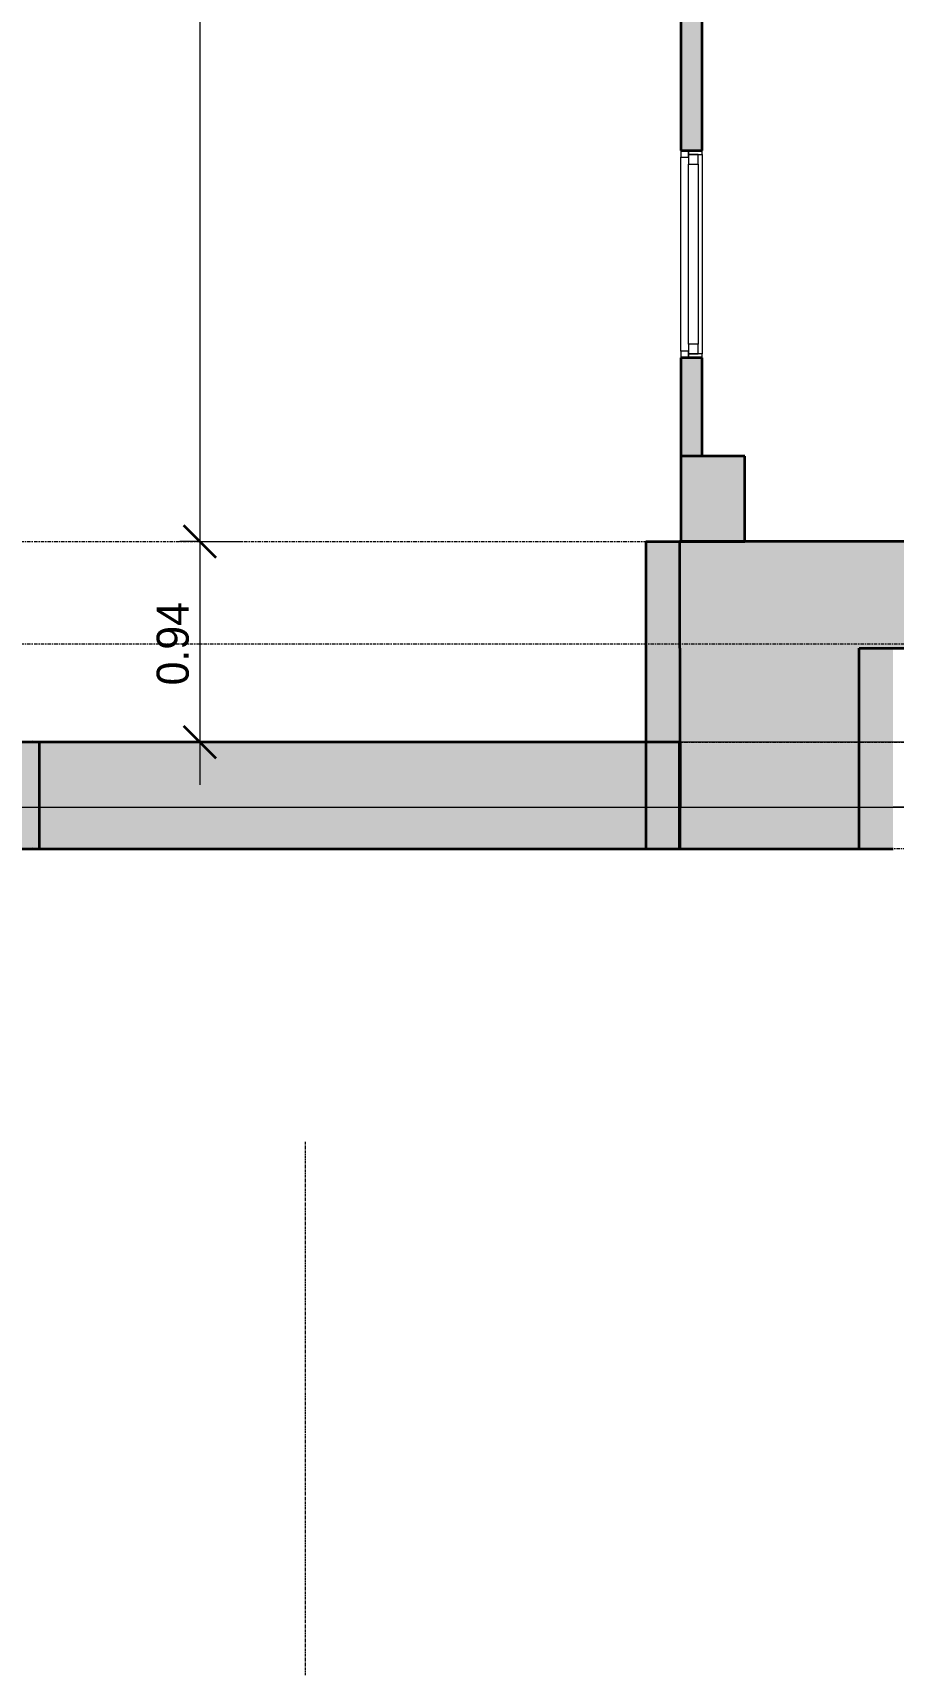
# Model space of a CAD drawing. Header units: centimetres. Extents: x -13467 to 3766, y -437 to 1921.
# Drawn here: x -11485 to -11082, y -437 to 332 of the extents above; entities that cross this region are included whole.
import ezdxf

# ---------------------------------------------------------------- set-up
doc = ezdxf.new("R2010")
doc.units = ezdxf.units.CM
doc.linetypes.add('Centre', pattern=[3.175, 0.635, -0.475, 1.59, -0.475])
doc.linetypes.add('Grid Line', pattern=[2.2225, 1.27, -0.3175, 0.3175, -0.3175])
for name, color, linetype, lineweight in [('A-ANNO-DIMS', 7, 'Continuous', 9), ('A-ANNO-DIMS-100', 7, 'Continuous', 9), ('A-FLOR', 7, 'Continuous', 9), ('A-FLOR-LEVL', 7, 'Continuous', 9), ('A-FLOR-PATT', 7, 'Continuous', 35), ('A-GLAZ', 7, 'Continuous', 9), ('A-WALL', 7, 'Continuous', 9), ('A-WALL-PATT', 7, 'Continuous', 35), ('C-BLDG-PADS', 7, 'Continuous', 9), ('C-TOPO', 7, 'Continuous', 9), ('I-WALL', 7, 'Continuous', 9), ('S-GRID', 7, 'Continuous', 9)]:
    doc.layers.add(name, color=color, linetype=linetype, lineweight=lineweight)
doc.styles.add('Century Gothic_1', font='GOTHIC.TTF', dxfattribs={"height": 15})
doc.dimstyles.new('FCA_N_Cotas_E100', dxfattribs={"dimscale": 30.48, "dimtxt": 15.662524, "dimasz": 0.492126, "dimexe": 0.656168, "dimexo": 0.656168, "dimgap": 0.032808, "dimtad": 1, "dimlfac": 0.01, "dimrnd": 0.01, "dimzin": 0, "dimdsep": 46, "dimtxsty": 'Century Gothic_1', "dimblk1": 'OBLIQUE', "dimblk2": 'OBLIQUE', "dimsah": 1, "dimcen": 0.09, "dimdle": 0.656168, "dimazin": 2, "dimtfac": 1, "dimtdec": 4, "dimtix": 1, "dimtmove": 0, "dimatfit": 3, "dimfxl": 1, "dimtvp": 1, "dimtolj": 1, "dimtzin": 0, "dimarcsym": 2})

# ---------------------------------------------------------------- blocks, each defined once
blk = doc.blocks.new('PQ_RVR_EST-01_ZZ_ZZ_MO_T_A_rvt-1-Sección 1-1')
at = {"layer": 'A-FLOR-PATT', "lineweight": 9, "true_color": 0x9a9a9a}
for points in [[(-6260.94, 44), (-6260.94, 94), (-11182.13, 94), (-11182.13, 44), (-6621.18, 44)], [(-12332.37, -50), (-11182.07, -50), (-11182.07, 0), (-13122.84, 0), (-13122.84, -50), (-12771.69, -50)]]:
    blk.add_hatch(color=253, dxfattribs=at).paths.add_polyline_path(points)
at = {"layer": 'A-WALL-PATT', "lineweight": 9, "true_color": 0x9a9a9a}
blk.add_hatch(color=253, dxfattribs=at).paths.add_polyline_path([(-11181.92, -50), (-11081.92, -50), (-11081.92, 44), (-11181.92, 44), (-11181.92, 41.98)])
at = {"layer": 'A-FLOR', "lineweight": 35}
for p, q in [((-11028.91, 94), (-11182.13, 94)), ((-11182.13, 94), (-11182.13, 44)), ((-11182.13, 44), (-11181.92, 44)), ((-11182.07, 0), (-13101.89, 0)), ((-11182.07, -50), (-11182.07, 0)), ((-13122.84, -50), (-11182.07, -50))]:
    blk.add_line(p, q, dxfattribs=at)
at = {"layer": 'A-WALL', "lineweight": 35}
for p, q in [((-11181.92, 44), (-11181.92, -50)), ((-11181.92, -50), (-11081.92, -50))]:
    blk.add_line(p, q, dxfattribs=at)
blk = doc.blocks.new('M_Instance-Window-Fixed-No Glass - 0406 x 610mm-1794712-Sección 1-1')
at = {"layer": 'A-GLAZ', "lineweight": 18}
for p, q in [((-11177.84, 277.3), (-11181.49, 277.3)), ((-11181.49, 277.3), (-11181.49, 274.12)), ((-11177.84, 274.12), (-11177.84, 277.3)), ((-11177.84, 277.3), (-11177.84, 275.39)), ((-11171.49, 277.3), (-11177.84, 277.3)), ((-11171.49, 275.39), (-11171.49, 277.3)), ((-11181.49, 274.12), (-11177.84, 274.12)), ((-11173.39, 275.39), (-11177.84, 275.39)), ((-11177.84, 275.39), (-11177.84, 270.95)), ((-11177.84, 275.39), (-11171.49, 275.39)), ((-11177.84, 270.95), (-11173.39, 270.95)), ((-11173.39, 270.95), (-11173.39, 275.39)), ((-11173.39, 186.46), (-11177.84, 186.46)), ((-11177.84, 186.46), (-11177.84, 182.01)), ((-11173.39, 182.01), (-11173.39, 186.46)), ((-11177.84, 183.28), (-11181.49, 183.28)), ((-11181.49, 183.28), (-11181.49, 180.11)), ((-11181.49, 180.11), (-11177.84, 180.11)), ((-11177.84, 180.11), (-11177.84, 183.28)), ((-11177.84, 182.01), (-11173.39, 182.01)), ((-11177.84, 182.01), (-11177.84, 180.11)), ((-11171.49, 182.01), (-11177.84, 182.01)), ((-11177.84, 180.11), (-11171.49, 180.11)), ((-11171.49, 180.11), (-11171.49, 182.01))]:
    blk.add_line(p, q, dxfattribs=at)
at = {"layer": 'A-GLAZ'}
for p, q in [((-11181.49, 183.28), (-11181.49, 274.12)), ((-11177.84, 186.46), (-11177.84, 270.95)), ((-11173.39, 270.95), (-11173.39, 186.46)), ((-11171.49, 275.39), (-11171.49, 182.01))]:
    blk.add_line(p, q, dxfattribs=at)
blk = doc.blocks.new('DIMBLOCK17-Sección 1-1')
at = {"layer": 'A-ANNO-DIMS-100', "lineweight": 35}
for p, q in [((-11406.9, 801.54), (-11414.4, 809.04)), ((-11406.9, 801.54), (-11399.4, 794.04)), ((-11406.9, 94), (-11414.4, 101.5)), ((-11406.9, 94), (-11399.4, 86.5))]:
    blk.add_line(p, q, dxfattribs=at)
at = {"layer": 'A-ANNO-DIMS-100'}
for p, q in [((-11406.9, 801.54), (-11426.9, 801.54)), ((-11406.9, 801.54), (-11406.9, 94)), ((-11406.9, 801.54), (-11191.8, 801.54)), ((-11406.9, 94), (-11416.3, 94)), ((-11406.9, 94), (-11386.9, 94))]:
    blk.add_line(p, q, dxfattribs=at)
at = {"layer": 'A-ANNO-DIMS-100', "color": 0, "insert": (-11427.13, 427.39), "char_height": 15, "width": 48.9267, "attachment_point": 1, "rotation": 90, "line_spacing_factor": 0.984502, "style": 'Century Gothic_1'}
blk.add_mtext('7.08', dxfattribs=at)
blk = doc.blocks.new('_Oblique')
at = {"color": 0, "linetype": 'ByBlock', "lineweight": -2}
blk.add_line((-0.5, -0.5), (0.5, 0.5), dxfattribs=at)
blk = doc.blocks.new('DIMBLOCK18-Sección 1-1')
at = {"layer": 'A-ANNO-DIMS-100', "lineweight": 35}
for p, q in [((-11406.9, 94), (-11414.4, 101.5)), ((-11406.9, 94), (-11399.4, 86.5)), ((-11406.9, 0), (-11414.4, 7.5)), ((-11406.9, 0), (-11399.4, -7.5))]:
    blk.add_line(p, q, dxfattribs=at)
at = {"layer": 'A-ANNO-DIMS-100'}
for p, q in [((-11406.9, 94), (-11416.3, 94)), ((-11406.9, 94), (-11406.9, -20)), ((-11406.9, 94), (-11386.9, 94)), ((-11406.9, 0), (-11416.3, 0)), ((-11406.9, 0), (-11386.9, 0))]:
    blk.add_line(p, q, dxfattribs=at)
at = {"layer": 'A-ANNO-DIMS-100', "color": 0, "insert": (-11427.13, 26.61), "char_height": 15, "width": 48.9267, "attachment_point": 1, "rotation": 90, "line_spacing_factor": 0.984502, "style": 'Century Gothic_1'}
blk.add_mtext('0.94', dxfattribs=at)

msp = doc.modelspace()

# ---------------------------------------------------------------- hatches: boundary and pattern name
at = {"layer": 'A-FLOR-PATT', "lineweight": 9, "true_color": 0x9a9a9a}
for points in [[(-6260.942, 44), (-6260.942, 94), (-11181.493, 94), (-11181.493, 44), (-6621.18, 44)], [(-11482.161, -50), (-11482.161, 0), (-11485.175, 0.065), (-12407.155, 5.248), (-13122.844, 0), (-13122.844, -50), (-12404.809, -44.687), (-11485.175, -49.935)], [(-11482.161, -50), (-11182.067, -50), (-11182.067, 0), (-11482.161, 0)]]:
    msp.add_hatch(color=253, dxfattribs=at).paths.add_polyline_path(points)
at = {"layer": 'A-WALL-PATT', "lineweight": 9, "true_color": 0x9a9a9a}
h = msp.add_hatch(color=253, dxfattribs=at)
h.paths.add_polyline_path([(-11171.493, 134), (-11171.493, 180.11), (-11181.493, 180.11), (-11181.493, 134)])
h.paths.add_polyline_path([(-11171.493, 277.299), (-11171.493, 814.414), (-11181.493, 814.414), (-11181.493, 277.299)])
for points in [[(-11151.493, 94), (-11151.493, 134), (-11181.493, 134), (-11181.493, 94)], [(-11197.922, -50), (-11097.922, -50), (-11097.922, 44), (-11181.493, 44), (-11181.493, 94), (-11197.922, 94), (-11197.922, 41.977)]]:
    msp.add_hatch(color=253, dxfattribs=at).paths.add_polyline_path(points)

# ---------------------------------------------------------------- linework, layer by layer
at = {"layer": 'A-FLOR', "lineweight": 35}
for p, q in [((-11028.907, 94), (-11151.493, 94)), ((-11097.922, 44), (-6260.942, 44)), ((-11482.161, 0), (-11485.175, 0.065)), ((-11182.067, 0), (-11482.161, 0)), ((-11482.161, 0), (-11482.161, -50)), ((-11182.067, -50), (-11182.067, 0)), ((-11485.175, -49.935), (-11482.161, -50)), ((-11482.161, -50), (-11182.067, -50))]:
    msp.add_line(p, q, dxfattribs=at)
at = {"layer": 'A-FLOR-LEVL', "color": 253, "linetype": 'Centre', "true_color": 0xaaaaaa}
for p, q in [((-13466.939, 94), (-6213.529, 94)), ((-13466.939, 46.025), (-6213.529, 46.025)), ((-13466.939, 0), (-6213.529, 0)), ((-6213.529, -50), (-13466.939, -50))]:
    msp.add_line(p, q, dxfattribs=at)
at = {"layer": 'A-WALL', "lineweight": 35}
for p, q in [((-11151.493, 134), (-11181.493, 134)), ((-11181.493, 134), (-11181.493, 94)), ((-11151.493, 94), (-11151.493, 134)), ((-11197.922, 94), (-11197.922, -50)), ((-11197.922, 94), (-11151.493, 94)), ((-11097.922, -50), (-11097.922, 44)), ((-11182.067, -50), (-11097.922, -50))]:
    msp.add_line(p, q, dxfattribs=at)
at = {"layer": 'C-BLDG-PADS', "color": 253, "lineweight": 18, "true_color": 0xaaaaaa}
for p, q in [((-6260.942, 0), (-13122.844, 0)), ((-11181.493, 0), (-11181.493, -30.48)), ((-13122.844, -30.48), (-6260.942, -30.48))]:
    msp.add_line(p, q, dxfattribs=at)
at = {"layer": 'C-TOPO', "color": 253, "true_color": 0xaaaaaa}
msp.add_line((-10131.468, -30.496), (-11081.922, -30.496), dxfattribs=at)
at = {"layer": 'I-WALL', "lineweight": 35}
for p, q in [((-11181.493, 814.414), (-11181.493, 277.299)), ((-11171.493, 277.299), (-11171.493, 814.414)), ((-11181.493, 277.299), (-11171.493, 277.299)), ((-11171.493, 180.11), (-11181.493, 180.11)), ((-11181.493, 180.11), (-11181.493, 134)), ((-11171.493, 134), (-11171.493, 180.11))]:
    msp.add_line(p, q, dxfattribs=at)
at = {"layer": 'S-GRID', "color": 253, "linetype": 'Grid Line', "true_color": 0xaaaaaa}
msp.add_line((-11357.354, -437.332), (-11357.354, -187.332), dxfattribs=at)

# ---------------------------------------------------------------- block references
at = {"lineweight": 5}
msp.add_blockref('PQ_RVR_EST-01_ZZ_ZZ_MO_T_A_rvt-1-Sección 1-1', (0, 0), dxfattribs=at)
at = {"layer": 'A-GLAZ'}
msp.add_blockref('M_Instance-Window-Fixed-No Glass - 0406 x 610mm-1794712-Sección 1-1', (0, 0), dxfattribs=at)

# ---------------------------------------------------------------- dimensions: what is measured, and where the dimension line sits
at = {"layer": 'A-ANNO-DIMS'}
for base, p1, p2, override, picture, middle in [((-11406.903, 94), (-11171.797, 801.545), (-11396.297, 94), {"dimpost": '<>', "dimfxl": 742.307174}, 'DIMBLOCK17-Sección 1-1', (-11415.781, 447.772)), ((-11406.903, 0), (-11396.297, 94), (-11396.297, 0), {"dimpost": '<>', "dimfxl": 94}, 'DIMBLOCK18-Sección 1-1', (-11415.781, 47))]:
    dim = msp.add_linear_dim(base=base, p1=p1, p2=p2, angle=90, dimstyle='FCA_N_Cotas_E100', override=override, dxfattribs=at)
    dim.commit()
    dim.dimension.update_dxf_attribs({"geometry": picture, "text_midpoint": middle})

doc.saveas('drawing.dxf')
